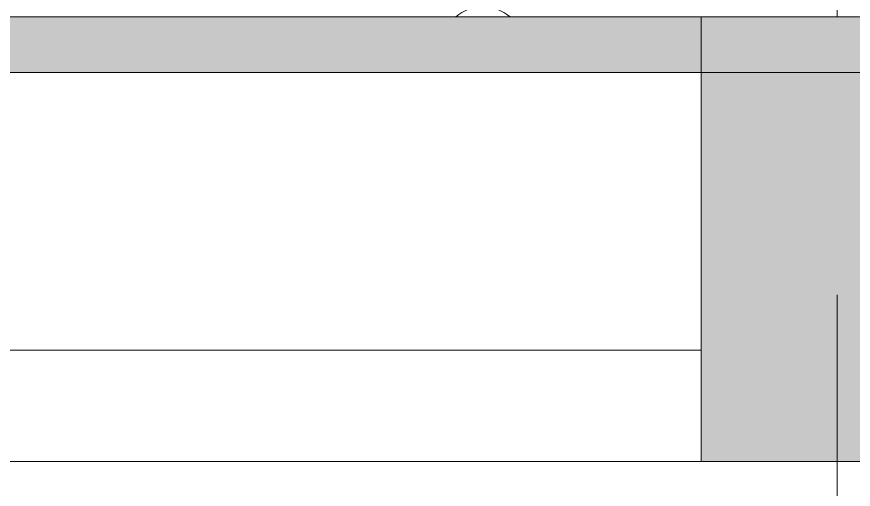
# Model space of a CAD drawing. Header units: millimetres. Extents: x -213 to 151, y -74 to 135.
# Drawn here: x 93.035 to 94.54, y -37.697 to -36.847 of the extents above; entities that cross this region are included whole.
import ezdxf

# ---------------------------------------------------------------- set-up
doc = ezdxf.new("R2010")
doc.units = ezdxf.units.MM
doc.header["$LTSCALE"] = 15
doc.layers.add('JJ2', color=3, linetype='Continuous')

# ---------------------------------------------------------------- blocks, each defined once
blk = doc.blocks.new('elevation sofa')
at = {"layer": 'JJ2', "color": 137, "lineweight": 5}
blk.add_line((716363.6, -15839.4), (716266, -15839.4), dxfattribs=at)
blk.add_arc((716314.8, -15897), 75.5, 49.737, 130.252, dxfattribs=at)

msp = doc.modelspace()

# ---------------------------------------------------------------- hatches: boundary and pattern name
at = {"linetype": 'Continuous', "lineweight": 13}
h = msp.add_hatch(color=256, dxfattribs=at)
h.dxf.hatch_style = 1
h.paths.add_polyline_path([(69.2663, -36.8473), (69.2663, -36.9473), (100.8663, -36.9473), (100.8663, -37.0473), (100.8663, -36.8473)])
h = msp.add_hatch(color=256, dxfattribs=at)
h.dxf.hatch_style = 1
h.paths.add_polyline_path([(94.2663, -37.6473), (94.8663, -37.6473), (94.8663, -36.8473), (94.2663, -36.8473)])
h = msp.add_hatch(color=256, dxfattribs=at)
h.dxf.hatch_style = 1
h.paths.add_polyline_path([(94.2663, -37.6473), (94.8663, -37.6473), (94.8663, -36.8473), (94.2663, -36.8473)])

# ---------------------------------------------------------------- linework, layer by layer
for points in [[(94.5113, -34.1473), (94.5113, -36.8473)], [(69.2663, -36.8473), (100.8663, -36.8473)], [(69.2663, -36.8473), (100.8663, -36.8473)], [(100.8663, -36.9473), (69.2663, -36.9473)], [(100.8663, -36.9473), (69.2663, -36.9473)], [(94.5113, -37.3473), (94.5113, -40.3473)], [(88.8663, -37.4473), (94.2663, -37.4473)], [(88.8663, -37.4473), (94.2663, -37.4473)], [(88.8663, -37.6473), (94.2663, -37.6473)], [(88.8663, -37.6473), (94.2663, -37.6473)]]:
    msp.add_lwpolyline(points, dxfattribs=at)
msp.add_lwpolyline([(94.2663, -37.6473), (94.8663, -37.6473), (94.8663, -36.8473), (94.2663, -36.8473)], close=True, dxfattribs=at)
msp.add_lwpolyline([(94.2663, -37.6473), (94.8663, -37.6473), (94.8663, -36.8473), (94.2663, -36.8473)], close=True, dxfattribs=at)

# ---------------------------------------------------------------- block references
at = {"linetype": 'Continuous', "lineweight": 13, "xscale": -0.001, "yscale": 0.001, "zscale": 0.001}
msp.add_blockref('elevation sofa', (810.1886, -21.0079), dxfattribs=at)

doc.saveas('drawing.dxf')
